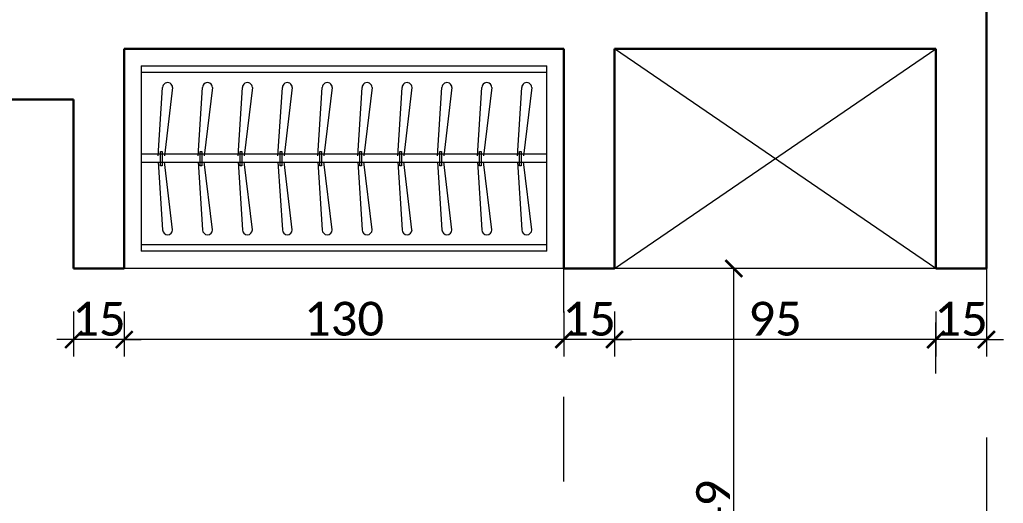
# Model space of a CAD drawing. Header units: centimetres. Extents: x -26724 to 60145, y -23645 to 6771.
# Drawn here: x -19471 to -19180.1, y 2144.4 to 2287.5 of the extents above; entities that cross this region are included whole.
import ezdxf

# ---------------------------------------------------------------- set-up
doc = ezdxf.new("R2010")
doc.units = ezdxf.units.CM
doc.linetypes.add('DALEKOVOD_VN', pattern=[5, 2.5, -2.5])
doc.layers.add('3.IZGLED 2', color=7, linetype='Continuous', lineweight=9, true_color=0x4a4a4a)
for name, color, linetype, lineweight in [('4.KOTE', 88, 'Continuous', 15), ('namjestaj', 150, 'Continuous', 5), ('zid', 7, 'Continuous', 40)]:
    doc.layers.add(name, color=color, linetype=linetype, lineweight=lineweight)
doc.styles.get("Standard").update_dxf_attribs({"font": 'calibri.ttf'})
doc.dimstyles.new('ja 1 50', dxfattribs={"dimtxt": 10, "dimasz": 5, "dimexe": 5, "dimexo": 5, "dimgap": 1, "dimtad": 1, "dimdec": 0, "dimtxsty": 'Standard', "dimblk": 'ARCHTICK', "dimcen": 2.5, "dimclrd": 256, "dimclrt": 7, "dimadec": 0, "dimazin": 0, "dimtfac": 1, "dimtdec": 0, "dimtix": 1, "dimtmove": 1, "dimatfit": 3, "dimldrblk": 'ARCHTICK', "dimfxl": 10, "dimfxlon": 1, "dimlwd": 0, "dimlwe": 9, "dimarcsym": 0})

# ---------------------------------------------------------------- blocks, each defined once
blk = doc.blocks.new('_ArchTick')
at = {"color": 0, "linetype": 'ByBlock', "const_width": 0.15}
blk.add_lwpolyline([(-0.5, -0.5), (0.5, 0.5)], dxfattribs=at)
blk = doc.blocks.new('*D1666')
at = {"layer": '4.KOTE', "color": 0, "lineweight": 9, "transparency": 16777216}
for p, q in [((-19200.07, 2201.18), (-19200.07, 2187.86)), ((-19185.07, 2201.18), (-19185.07, 2187.86))]:
    blk.add_line(p, q, dxfattribs=at)
at = {"layer": '4.KOTE', "lineweight": 0, "transparency": 16777216}
for p, q in [((-19200.07, 2192.86), (-19205.07, 2192.86)), ((-19185.07, 2192.86), (-19200.07, 2192.86)), ((-19185.07, 2192.86), (-19180.07, 2192.86))]:
    blk.add_line(p, q, dxfattribs=at)
at = {"layer": 'Defpoints', "color": 0, "transparency": 16777216}
for p in [(-19200.07, 2213.89, 13.5), (-19185.07, 2213.89, 13.5), (-19200.07, 2192.86)]:
    blk.add_point(p, dxfattribs=at)
at = {"layer": '4.KOTE', "lineweight": 0, "transparency": 16777216, "xscale": 5, "yscale": 5, "zscale": 5}
blk.add_blockref('_ArchTick', (-19200.07, 2192.86), dxfattribs=at)
at = {"layer": '4.KOTE', "lineweight": 0, "transparency": 16777216, "xscale": 5, "yscale": 5, "zscale": 5, "rotation": 180}
blk.add_blockref('_ArchTick', (-19185.07, 2192.86), dxfattribs=at)
at = {"layer": '4.KOTE', "color": 7, "transparency": 16777216, "insert": (-19192.57, 2198.95), "char_height": 10, "attachment_point": 5}
blk.add_mtext('15', dxfattribs=at)
blk = doc.blocks.new('*D1667')
at = {"layer": '4.KOTE', "color": 0, "lineweight": 9, "transparency": 16777216}
for p, q in [((-19295.07, 2201.18), (-19295.07, 2187.86)), ((-19200.07, 2182.86), (-19200.07, 2197.86))]:
    blk.add_line(p, q, dxfattribs=at)
at = {"layer": '4.KOTE', "lineweight": 0, "transparency": 16777216}
blk.add_line((-19200.07, 2192.86), (-19295.07, 2192.86), dxfattribs=at)
at = {"layer": 'Defpoints', "color": 0, "transparency": 16777216}
for p in [(-19295.07, 2213.89, 13.5), (-19295.07, 2192.86), (-19200.07, 0, 13.5)]:
    blk.add_point(p, dxfattribs=at)
at = {"layer": '4.KOTE', "lineweight": 0, "transparency": 16777216, "xscale": 5, "yscale": 5, "zscale": 5, "rotation": 180}
blk.add_blockref('_ArchTick', (-19295.07, 2192.86), dxfattribs=at)
at = {"layer": '4.KOTE', "lineweight": 0, "transparency": 16777216, "xscale": 5, "yscale": 5, "zscale": 5}
blk.add_blockref('_ArchTick', (-19200.07, 2192.86), dxfattribs=at)
at = {"layer": '4.KOTE', "color": 7, "transparency": 16777216, "insert": (-19247.57, 2198.98), "char_height": 10, "attachment_point": 5}
blk.add_mtext('95', dxfattribs=at)
blk = doc.blocks.new('*D1668')
at = {"layer": '4.KOTE', "color": 0, "lineweight": 9, "transparency": 16777216}
for p, q in [((-19310.07, 2201.18), (-19310.07, 2187.86)), ((-19295.07, 2201.18), (-19295.07, 2187.86))]:
    blk.add_line(p, q, dxfattribs=at)
at = {"layer": '4.KOTE', "lineweight": 0, "transparency": 16777216}
for p, q in [((-19310.07, 2192.86), (-19315.07, 2192.86)), ((-19295.07, 2192.86), (-19310.07, 2192.86)), ((-19295.07, 2192.86), (-19290.07, 2192.86))]:
    blk.add_line(p, q, dxfattribs=at)
at = {"layer": 'Defpoints', "color": 0, "transparency": 16777216}
for p in [(-19310.07, 2213.89, 13.5), (-19295.07, 2213.89, 13.5), (-19310.07, 2192.86)]:
    blk.add_point(p, dxfattribs=at)
at = {"layer": '4.KOTE', "lineweight": 0, "transparency": 16777216, "xscale": 5, "yscale": 5, "zscale": 5}
blk.add_blockref('_ArchTick', (-19310.07, 2192.86), dxfattribs=at)
at = {"layer": '4.KOTE', "lineweight": 0, "transparency": 16777216, "xscale": 5, "yscale": 5, "zscale": 5, "rotation": 180}
blk.add_blockref('_ArchTick', (-19295.07, 2192.86), dxfattribs=at)
at = {"layer": '4.KOTE', "color": 7, "transparency": 16777216, "insert": (-19302.57, 2198.95), "char_height": 10, "attachment_point": 5}
blk.add_mtext('15', dxfattribs=at)
blk = doc.blocks.new('*D1669')
at = {"layer": '4.KOTE', "color": 0, "lineweight": 9, "transparency": 16777216}
for p, q in [((-19440.07, 2201.18), (-19440.07, 2187.86)), ((-19310.07, 2201.18), (-19310.07, 2187.86))]:
    blk.add_line(p, q, dxfattribs=at)
at = {"layer": '4.KOTE', "lineweight": 0, "transparency": 16777216}
blk.add_line((-19310.07, 2192.86), (-19440.07, 2192.86), dxfattribs=at)
at = {"layer": 'Defpoints', "color": 0, "transparency": 16777216}
for p in [(-19440.07, 2213.89, 13.5), (-19310.07, 2213.89, 13.5), (-19440.07, 2192.86)]:
    blk.add_point(p, dxfattribs=at)
at = {"layer": '4.KOTE', "lineweight": 0, "transparency": 16777216, "xscale": 5, "yscale": 5, "zscale": 5, "rotation": 180}
blk.add_blockref('_ArchTick', (-19440.07, 2192.86), dxfattribs=at)
at = {"layer": '4.KOTE', "lineweight": 0, "transparency": 16777216, "xscale": 5, "yscale": 5, "zscale": 5}
blk.add_blockref('_ArchTick', (-19310.07, 2192.86), dxfattribs=at)
at = {"layer": '4.KOTE', "color": 7, "transparency": 16777216, "insert": (-19375.07, 2198.98), "char_height": 10, "attachment_point": 5}
blk.add_mtext('130', dxfattribs=at)
blk = doc.blocks.new('*D1670')
at = {"layer": '4.KOTE', "color": 0, "lineweight": 9, "transparency": 16777216}
for p, q in [((-19455.07, 2201.18), (-19455.07, 2187.86)), ((-19440.07, 2201.18), (-19440.07, 2187.86))]:
    blk.add_line(p, q, dxfattribs=at)
at = {"layer": '4.KOTE', "lineweight": 0, "transparency": 16777216}
for p, q in [((-19455.07, 2192.86), (-19460.07, 2192.86)), ((-19440.07, 2192.86), (-19455.07, 2192.86)), ((-19440.07, 2192.86), (-19435.07, 2192.86))]:
    blk.add_line(p, q, dxfattribs=at)
at = {"layer": 'Defpoints', "color": 0, "transparency": 16777216}
for p in [(-19455.07, 2213.89, 13.5), (-19440.07, 2213.89, 13.5), (-19455.07, 2192.86)]:
    blk.add_point(p, dxfattribs=at)
at = {"layer": '4.KOTE', "lineweight": 0, "transparency": 16777216, "xscale": 5, "yscale": 5, "zscale": 5}
blk.add_blockref('_ArchTick', (-19455.07, 2192.86), dxfattribs=at)
at = {"layer": '4.KOTE', "lineweight": 0, "transparency": 16777216, "xscale": 5, "yscale": 5, "zscale": 5, "rotation": 180}
blk.add_blockref('_ArchTick', (-19440.07, 2192.86), dxfattribs=at)
at = {"layer": '4.KOTE', "color": 7, "transparency": 16777216, "insert": (-19447.57, 2198.95), "char_height": 10, "attachment_point": 5}
blk.add_mtext('15', dxfattribs=at)
blk = doc.blocks.new('*D1814')
at = {"layer": '4.KOTE', "color": 0, "lineweight": 9, "transparency": 16777216}
for p, q in [((-19251.23, 2213.89), (-19264.79, 2213.89)), ((-19250.59, 2065.12), (-19264.79, 2065.12))]:
    blk.add_line(p, q, dxfattribs=at)
at = {"layer": '4.KOTE', "lineweight": 0, "transparency": 16777216}
blk.add_line((-19259.79, 2065.12), (-19259.79, 2213.89), dxfattribs=at)
at = {"layer": 'Defpoints', "color": 0, "transparency": 16777216}
for p in [(-19259.79, 2213.89), (-19236.25, 2213.89, 13.5), (-19225.06, 2065.12, 13.5)]:
    blk.add_point(p, dxfattribs=at)
at = {"layer": '4.KOTE', "lineweight": 0, "transparency": 16777216, "xscale": 5, "yscale": 5, "zscale": 5}
for p, rotation in [((-19259.79, 2213.89), 90), ((-19259.79, 2065.12), 270)]:
    blk.add_blockref('_ArchTick', p, dxfattribs=dict(at, rotation=rotation))
at = {"layer": '4.KOTE', "color": 7, "transparency": 16777216, "insert": (-19265.92, 2139.51), "char_height": 10, "attachment_point": 5, "rotation": 90}
blk.add_mtext('149', dxfattribs=at)

msp = doc.modelspace()

# ---------------------------------------------------------------- linework, layer by layer
at = {"layer": '3.IZGLED 2', "color": 32, "linetype": 'DALEKOVOD_VN', "ltscale": 10, "true_color": 0xcd6928}
for p, q in [((-19310.07, 1000.89, 13.5), (-19310.07, 2213.89, 13.5)), ((-19185.07, 2213.89, 13.5), (-19185.07, 1643.89, 13.5))]:
    msp.add_line(p, q, dxfattribs=at)
at = {"layer": 'namjestaj'}
for p, q in [((-19295.07, 2213.89, 13.5), (-19200.07, 2278.89, 13.5)), ((-19200.07, 2213.89, 13.5), (-19295.07, 2278.89, 13.5)), ((-19310.07, 2213.89, 13.5), (-19440.07, 2213.89, 13.5)), ((-19200.07, 2213.89, 13.5), (-19295.07, 2213.89, 13.5))]:
    msp.add_line(p, q, dxfattribs=at)
at = {"layer": 'namjestaj', "transparency": 33554687}
for p, q in [((-19435.07, 2273.89, 13.5), (-19435.07, 2218.99, 13.5)), ((-19435.07, 2273.89, 13.5), (-19315.07, 2273.89, 13.5)), ((-19315.07, 2218.99, 13.5), (-19315.07, 2273.89, 13.5)), ((-19315.07, 2271.89, 13.5), (-19435.07, 2271.89, 13.5)), ((-19430.03, 2247.26, 13.5), (-19428.73, 2267.4, 13.5)), ((-19425.8, 2267.4, 13.5), (-19428.23, 2247.26, 13.5)), ((-19418.22, 2247.26, 13.5), (-19416.93, 2267.4, 13.5)), ((-19413.99, 2267.4, 13.5), (-19416.43, 2247.26, 13.5)), ((-19406.42, 2247.26, 13.5), (-19405.12, 2267.4, 13.5)), ((-19402.19, 2267.4, 13.5), (-19404.62, 2247.26, 13.5)), ((-19394.62, 2247.26, 13.5), (-19393.32, 2267.4, 13.5)), ((-19390.39, 2267.4, 13.5), (-19392.82, 2247.26, 13.5)), ((-19382.81, 2247.26, 13.5), (-19381.52, 2267.4, 13.5)), ((-19378.58, 2267.4, 13.5), (-19381.02, 2247.26, 13.5)), ((-19371.01, 2247.26, 13.5), (-19369.71, 2267.4, 13.5)), ((-19366.78, 2267.4, 13.5), (-19369.21, 2247.26, 13.5)), ((-19359.21, 2247.26, 13.5), (-19357.91, 2267.4, 13.5)), ((-19354.98, 2267.4, 13.5), (-19357.41, 2247.26, 13.5)), ((-19347.4, 2247.26, 13.5), (-19346.11, 2267.4, 13.5)), ((-19343.17, 2267.4, 13.5), (-19345.61, 2247.26, 13.5)), ((-19335.6, 2247.26, 13.5), (-19334.3, 2267.4, 13.5)), ((-19331.37, 2267.4, 13.5), (-19333.8, 2247.26, 13.5)), ((-19323.8, 2247.26, 13.5), (-19322.5, 2267.4, 13.5)), ((-19319.57, 2267.4, 13.5), (-19322, 2247.26, 13.5)), ((-19435.07, 2247.84, 13.5), (-19315.07, 2247.84, 13.5)), ((-19429.4, 2244.24, 13.5), (-19429.4, 2248.53, 13.5)), ((-19429.4, 2248.53, 13.5), (-19428.92, 2248.53, 13.5)), ((-19428.92, 2248.53, 13.5), (-19428.92, 2244.24, 13.5)), ((-19417.59, 2244.24, 13.5), (-19417.59, 2248.53, 13.5)), ((-19417.59, 2248.53, 13.5), (-19417.12, 2248.53, 13.5)), ((-19417.12, 2248.53, 13.5), (-19417.12, 2244.24, 13.5)), ((-19405.79, 2244.24, 13.5), (-19405.79, 2248.53, 13.5)), ((-19405.79, 2248.53, 13.5), (-19405.31, 2248.53, 13.5)), ((-19405.31, 2248.53, 13.5), (-19405.31, 2244.24, 13.5)), ((-19393.99, 2244.24, 13.5), (-19393.99, 2248.53, 13.5)), ((-19393.99, 2248.53, 13.5), (-19393.51, 2248.53, 13.5)), ((-19393.51, 2248.53, 13.5), (-19393.51, 2244.24, 13.5)), ((-19382.19, 2244.24, 13.5), (-19382.19, 2248.53, 13.5)), ((-19382.19, 2248.53, 13.5), (-19381.71, 2248.53, 13.5)), ((-19381.71, 2248.53, 13.5), (-19381.71, 2244.24, 13.5)), ((-19370.38, 2244.24, 13.5), (-19370.38, 2248.53, 13.5)), ((-19370.38, 2248.53, 13.5), (-19369.9, 2248.53, 13.5)), ((-19369.9, 2248.53, 13.5), (-19369.9, 2244.24, 13.5)), ((-19358.58, 2244.24, 13.5), (-19358.58, 2248.53, 13.5)), ((-19358.58, 2248.53, 13.5), (-19358.1, 2248.53, 13.5)), ((-19358.1, 2248.53, 13.5), (-19358.1, 2244.24, 13.5)), ((-19346.78, 2244.24, 13.5), (-19346.78, 2248.53, 13.5)), ((-19346.78, 2248.53, 13.5), (-19346.3, 2248.53, 13.5)), ((-19346.3, 2248.53, 13.5), (-19346.3, 2244.24, 13.5)), ((-19334.97, 2244.24, 13.5), (-19334.97, 2248.53, 13.5)), ((-19334.97, 2248.53, 13.5), (-19334.5, 2248.53, 13.5)), ((-19334.5, 2248.53, 13.5), (-19334.5, 2244.24, 13.5)), ((-19323.17, 2244.24, 13.5), (-19323.17, 2248.53, 13.5)), ((-19323.17, 2248.53, 13.5), (-19322.69, 2248.53, 13.5)), ((-19322.69, 2248.53, 13.5), (-19322.69, 2244.24, 13.5)), ((-19435.07, 2245.34, 13.5), (-19315.07, 2245.34, 13.5)), ((-19430.03, 2245.47, 13.5), (-19428.73, 2225.33, 13.5)), ((-19428.92, 2244.24, 13.5), (-19429.4, 2244.24, 13.5)), ((-19425.8, 2225.33, 13.5), (-19428.23, 2245.47, 13.5)), ((-19418.22, 2245.47, 13.5), (-19416.93, 2225.33, 13.5)), ((-19417.12, 2244.24, 13.5), (-19417.59, 2244.24, 13.5)), ((-19413.99, 2225.33, 13.5), (-19416.43, 2245.47, 13.5)), ((-19406.42, 2245.47, 13.5), (-19405.12, 2225.33, 13.5)), ((-19405.31, 2244.24, 13.5), (-19405.79, 2244.24, 13.5)), ((-19402.19, 2225.33, 13.5), (-19404.62, 2245.47, 13.5)), ((-19394.62, 2245.47, 13.5), (-19393.32, 2225.33, 13.5)), ((-19393.51, 2244.24, 13.5), (-19393.99, 2244.24, 13.5)), ((-19390.39, 2225.33, 13.5), (-19392.82, 2245.47, 13.5)), ((-19382.81, 2245.47, 13.5), (-19381.52, 2225.33, 13.5)), ((-19381.71, 2244.24, 13.5), (-19382.19, 2244.24, 13.5)), ((-19378.58, 2225.33, 13.5), (-19381.02, 2245.47, 13.5)), ((-19371.01, 2245.47, 13.5), (-19369.71, 2225.33, 13.5)), ((-19369.9, 2244.24, 13.5), (-19370.38, 2244.24, 13.5)), ((-19366.78, 2225.33, 13.5), (-19369.21, 2245.47, 13.5)), ((-19359.21, 2245.47, 13.5), (-19357.91, 2225.33, 13.5)), ((-19358.1, 2244.24, 13.5), (-19358.58, 2244.24, 13.5)), ((-19354.98, 2225.33, 13.5), (-19357.41, 2245.47, 13.5)), ((-19347.4, 2245.47, 13.5), (-19346.11, 2225.33, 13.5)), ((-19346.3, 2244.24, 13.5), (-19346.78, 2244.24, 13.5)), ((-19343.17, 2225.33, 13.5), (-19345.61, 2245.47, 13.5)), ((-19335.6, 2245.47, 13.5), (-19334.3, 2225.33, 13.5)), ((-19334.5, 2244.24, 13.5), (-19334.97, 2244.24, 13.5)), ((-19331.37, 2225.33, 13.5), (-19333.8, 2245.47, 13.5)), ((-19323.8, 2245.47, 13.5), (-19322.5, 2225.33, 13.5)), ((-19322.69, 2244.24, 13.5), (-19323.17, 2244.24, 13.5)), ((-19319.57, 2225.33, 13.5), (-19322, 2245.47, 13.5)), ((-19435.07, 2220.99, 13.5), (-19315.07, 2220.99, 13.5)), ((-19315.07, 2218.99, 13.5), (-19435.07, 2218.99, 13.5))]:
    msp.add_line(p, q, dxfattribs=at)
for centre, start, end in [((-19427.26, 2267.4, 13.5), 0.0001, 180.0001), ((-19415.46, 2267.4, 13.5), 0.0001, 180.0001), ((-19403.66, 2267.4, 13.5), 0.0001, 180.0001), ((-19391.85, 2267.4, 13.5), 0.0001, 180.0001), ((-19380.05, 2267.4, 13.5), 0.0001, 180.0001), ((-19368.25, 2267.4, 13.5), 0.0001, 180.0001), ((-19356.44, 2267.4, 13.5), 0.0001, 180.0001), ((-19344.64, 2267.4, 13.5), 0.0001, 180.0001), ((-19332.84, 2267.4, 13.5), 0.0001, 180.0001), ((-19321.03, 2267.4, 13.5), 0.0001, 180.0001), ((-19427.26, 2225.33, 13.5), 180.0001, 0.0001), ((-19415.46, 2225.33, 13.5), 180.0001, 0.0001), ((-19403.66, 2225.33, 13.5), 180.0001, 0.0001), ((-19391.85, 2225.33, 13.5), 180.0001, 0.0001), ((-19380.05, 2225.33, 13.5), 180.0001, 0.0001), ((-19368.25, 2225.33, 13.5), 180.0001, 0.0001), ((-19356.44, 2225.33, 13.5), 180.0001, 0.0001), ((-19344.64, 2225.33, 13.5), 180.0001, 0.0001), ((-19332.84, 2225.33, 13.5), 180.0001, 0.0001), ((-19321.03, 2225.33, 13.5), 180.0001, 0.0001)]:
    msp.add_arc(centre, 1.47, start, end, dxfattribs=at)
at = {"layer": 'zid', "lineweight": 30}
for p, q in [((-19185.07, 2213.89, 13.5), (-19185.07, 2298.89, 13.5)), ((-19440.07, 2213.89, 13.5), (-19440.07, 2278.89, 13.5)), ((-19440.07, 2278.89, 13.5), (-19310.07, 2278.89, 13.5)), ((-19310.07, 2278.89, 13.5), (-19310.07, 2213.89, 13.5)), ((-19295.07, 2213.89, 13.5), (-19295.07, 2278.89, 13.5)), ((-19295.07, 2278.89, 13.5), (-19200.07, 2278.89, 13.5)), ((-19200.07, 2278.89, 13.5), (-19200.07, 2213.89, 13.5)), ((-19480.07, 2263.89, 13.5), (-19455.07, 2263.89, 13.5)), ((-19455.07, 2263.89, 13.5), (-19455.07, 2213.89, 13.5)), ((-19455.07, 2213.89, 13.5), (-19440.07, 2213.89, 13.5)), ((-19310.07, 2213.89, 13.5), (-19295.07, 2213.89, 13.5)), ((-19200.07, 2213.89, 13.5), (-19185.07, 2213.89, 13.5))]:
    msp.add_line(p, q, dxfattribs=at)

# ---------------------------------------------------------------- dimensions: what is measured, and where the dimension line sits
at = {"layer": '4.KOTE'}
dim = msp.add_linear_dim(base=(-19259.79, 2213.89), p1=(-19225.06, 2065.12, 13.5), p2=(-19236.25, 2213.89, 13.5), angle=90, dimstyle='ja 1 50', dxfattribs=at)
dim.commit()
dim.dimension.update_dxf_attribs({"geometry": '*D1814', "text_midpoint": (-19265.92, 2139.51)})
for base, p1, p2, picture, middle in [((-19455.07, 2192.86), (-19440.07, 2213.89, 13.5), (-19455.07, 2213.89, 13.5), '*D1670', (-19447.57, 2198.95)), ((-19440.07, 2192.86), (-19310.07, 2213.89, 13.5), (-19440.07, 2213.89, 13.5), '*D1669', (-19375.07, 2198.98)), ((-19310.07, 2192.86), (-19295.07, 2213.89, 13.5), (-19310.07, 2213.89, 13.5), '*D1668', (-19302.57, 2198.95)), ((-19295.07, 2192.86), (-19200.07, 0, 13.5), (-19295.07, 2213.89, 13.5), '*D1667', (-19247.57, 2198.98)), ((-19200.07, 2192.86), (-19185.07, 2213.89, 13.5), (-19200.07, 2213.89, 13.5), '*D1666', (-19192.57, 2198.95))]:
    dim = msp.add_linear_dim(base=base, p1=p1, p2=p2, dimstyle='ja 1 50', dxfattribs=at)
    dim.commit()
    dim.dimension.update_dxf_attribs({"geometry": picture, "text_midpoint": middle})

doc.saveas('drawing.dxf')
